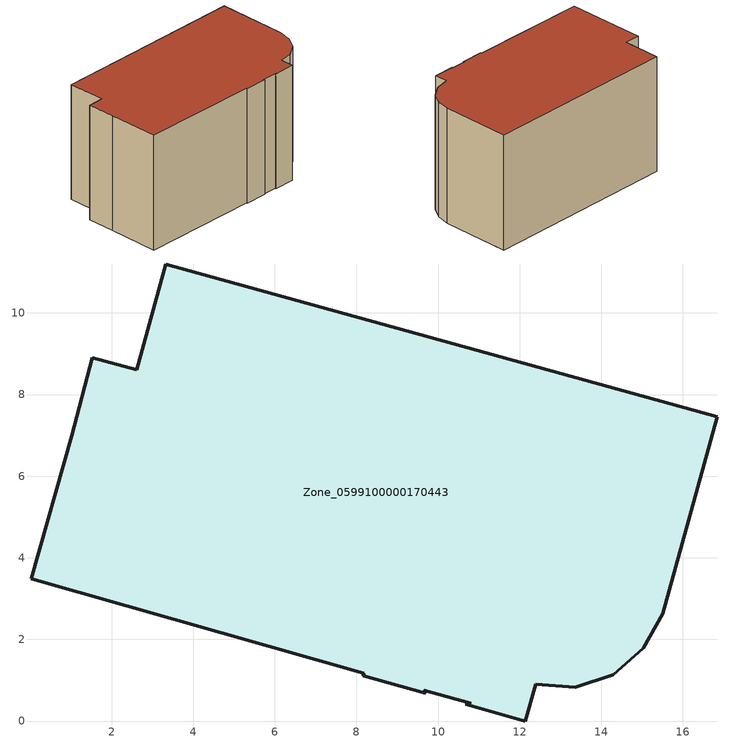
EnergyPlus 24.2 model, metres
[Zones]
Zone_0599100000170443
 floor ground (C_G): 1.02,6.99 1.53,8.9 2.61,8.61 3.33,11.2 16.84,7.46 15.5,2.63 15.03,1.78 14.29,1.14 13.36,0.83 12.39,0.9 12.14,0 10.67,0.41 10.8,0.43 9.65,0.76 9.7,0.68 8.17,1.11 8.18,1.17 0.03,3.48 z0
 wall outside (C_F): 12.14,0 12.39,0.9 13.36,0.83 14.29,1.14 15.03,1.78 15.5,2.63 16.84,7.46 3.33,11.2 2.61,8.61 1.53,8.9 1.02,6.99 0.03,3.48 8.18,1.17 8.17,1.11 9.7,0.68 9.65,0.76 10.8,0.43 10.67,0.41 12.14,0 z0:8.36
 roof outside (C_R): 1.53,8.9 1.02,6.99 0.03,3.48 8.18,1.17 8.17,1.11 9.7,0.68 9.65,0.76 10.8,0.43 10.67,0.41 12.14,0 12.39,0.9 13.36,0.83 14.29,1.14 15.03,1.78 15.5,2.63 16.84,7.46 3.33,11.2 2.61,8.61 z8.36
[BUILDING]
Pand.0599100000170443: North Axis=0; Terrain=City; Loads Convergence Tolerance Value=0.04; Temperature Convergence Tolerance Value=0.4; Solar Distribution=FullExterior; Maximum Number of Warmup Days=25; Minimum Number of Warmup Days=1
[Site:Location]
Rotterdam.The.Hague.AP_ZH_NLD Design_Conditions: Latitude=51.96; Longitude=4.45; Time Zone=1; Elevation=-4.5
[SITE:GROUNDTEMPERATURE:BUILDINGSURFACE]
18, 18, 18, 18, 18, 18, 18, 18, 18, 18, 18, 18
[MATERIAL] Thermal Absorptance=0.9; Solar Absorptance=0.7; Visible Absorptance=0.7
Name | Roughness | Thickness | Conductivity | Density | Specific Heat
G.D.1992-2005 | MediumSmooth | 0.15 | 0.06 | 540 | 1210
F.D.1992-2005 | Rough | 0.3 | 0.12 | 1920 | 840
R.D.1992-2005 | MediumRough | 0.2 | 0.08 | 1500 | 1000
[CONSTRUCTION]
C_G: G.D.1992-2005
C_F: F.D.1992-2005
C_R: R.D.1992-2005
[ZONE]
Zone_0599100000170443: Type=1; Multiplier=1; Ceiling Height=Autocalculate; Volume=Autocalculate; Floor Area=autocalculate; Part of Total Floor Area=Yes
[ZONEINFILTRATION:DESIGNFLOWRATE]
Infil_Zone_0599100000170443: Zone or ZoneList or Space or SpaceList=Zone_0599100000170443; Schedule=AlwaysOn; Design Flow Rate Calculation Method=Flow/Area; Flow Rate per Floor Area=0.0021; Constant Term Coefficient=1; Temperature Term Coefficient=0; Velocity Term Coefficient=0; Velocity Squared Term Coefficient=0
[HVACTEMPLATE:ZONE:IDEALLOADSAIRSYSTEM]
Zone_0599100000170443: Maximum Heating Supply Air Temperature=50; Minimum Cooling Supply Air Temperature=13; Maximum Heating Supply Air Humidity Ratio=0.0156; Minimum Cooling Supply Air Humidity Ratio=0.0077; Heating Limit=NoLimit; Cooling Limit=NoLimit; Dehumidification Control Type=ConstantSensibleHeatRatio; Cooling Sensible Heat Ratio=0.7; Dehumidification Setpoint=60; Humidification Control Type=None; Humidification Setpoint=30; Outdoor Air Method=None; Outdoor Air Flow Rate per Person=0.00944; Outdoor Air Flow Rate per Zone Floor Area=0; Outdoor Air Flow Rate per Zone=0; Demand Controlled Ventilation Type=None; Outdoor Air Economizer Type=NoEconomizer; Heat Recovery Type=None; Sensible Heat Recovery Effectiveness=0.7; Latent Heat Recovery Effectiveness=0.65
[ZONECONTROL:THERMOSTAT]
ThermostatControl_Zone_0599100000170443: Zone or ZoneList=Zone_0599100000170443; Control Type Schedule=DualSetpointControlType; Control 1=Thermostat_Zone_0599100000170443; Temperature Difference Between Cutout And Setpoint=0
[THERMOSTATSETPOINT:DUALSETPOINT]
Thermostat_Zone_0599100000170443: Heating Setpoint Temperature Schedule=HeatingSetpoint_Zone_0599100000170443; Cooling Setpoint Temperature Schedule=CoolingSetpoint_Zone_0599100000170443
[SCHEDULE:COMPACT]
HeatingSetpoint_Zone_0599100000170443: Through: 12/31, For: AllDays, Until: 24:00, 21
CoolingSetpoint_Zone_0599100000170443: Through: 12/31, For: AllDays, Until: 24:00, 24
DualSetpointControlType: Through: 12/31, For: AllDays, Until: 24:00, 4
AlwaysOn: Through: 12/31, For: AllDays, Until: 24:00, 1
